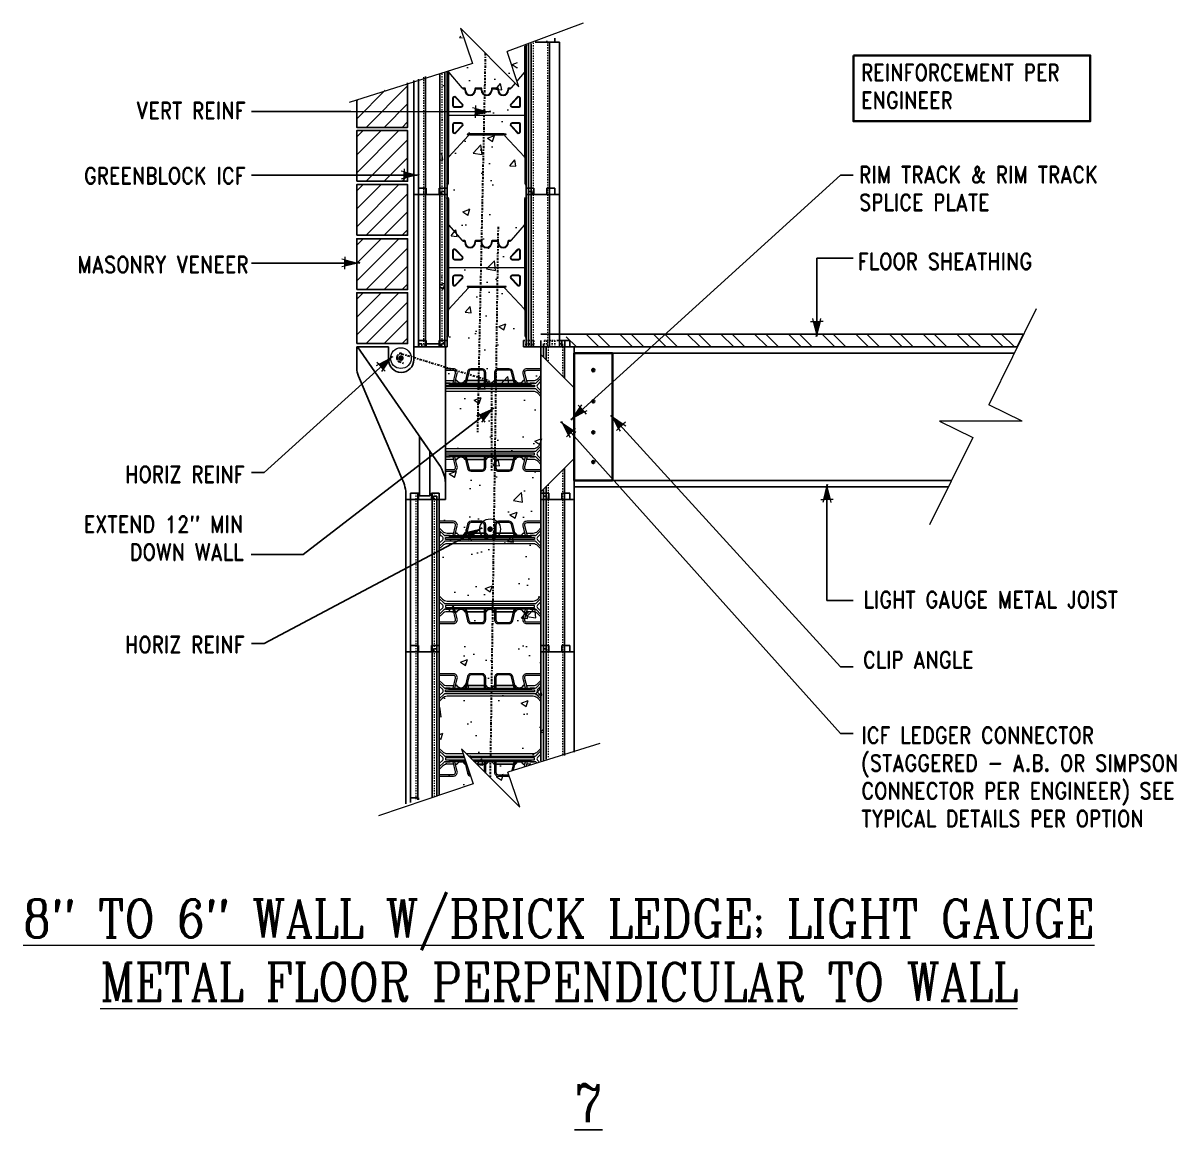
# Model space of a CAD drawing. Header units: inches. Extents: x -32 to 58.8, y 83.9 to 171.
import ezdxf

# ---------------------------------------------------------------- set-up
doc = ezdxf.new("R2010")
doc.units = ezdxf.units.IN
doc.header["$MEASUREMENT"] = 0
for name, pattern in [('CENTER', [2, 1.25, -0.25, 0.25, -0.25]), ('DASHED2', [0.375, 0.25, -0.125]), ('HIDDEN', [0.375, 0.25, -0.125]), ('HIDDEN2', [0.1875, 0.125, -0.0625])]:
    doc.linetypes.add(name, pattern=pattern)
doc.layers.get('Defpoints').update_dxf_attribs({"color": 252})
for name, color, linetype, lineweight in [('A2 Hatch', 8, 'Continuous', 9), ('A4 medium', 7, 'Continuous', 35), ('DETAILS', 7, 'Continuous', 13), ('DIM', 3, 'Continuous', 13), ('REBAR', 2, 'CENTER', 30)]:
    doc.layers.add(name, color=color, linetype=linetype, lineweight=lineweight)
doc.styles.add('ARCTEXT', font='arctext.shx', dxfattribs={"width": 0.85})
doc.styles.add('RomanC', font='romanc.shx', dxfattribs={"width": 0.85, "height": 5})
doc.styles.add('ROMAND', font='romand.shx', dxfattribs={"width": 0.85})
doc.dimstyles.new('ARCTEXT1-4', dxfattribs={"dimtxt": 4, "dimasz": 2, "dimexe": 2, "dimexo": 2, "dimgap": 2, "dimtad": 1, "dimdec": 4, "dimzin": 3, "dimdsep": 46, "dimlunit": 4, "dimtxsty": 'ARCTEXT', "dimblk": 'ARCHTICK', "dimcen": 2, "dimaunit": 1, "dimadec": 0, "dimazin": 0, "dimtfac": 1, "dimtdec": 4, "dimtmove": 2, "dimatfit": 3, "dimldrblk": 'arrow', "dimfxl": 0, "dimtolj": 1, "dimtzin": 0, "dimarcsym": 0})

# ---------------------------------------------------------------- blocks, each defined once
blk = doc.blocks.new('_ArchTick')
at = {"color": 0, "linetype": 'ByBlock', "const_width": 0.15}
blk.add_lwpolyline([(-0.5, -0.5), (0.5, 0.5)], dxfattribs=at)
blk = doc.blocks.new('arrow')
at = {"layer": 'DIM'}
blk.add_hatch(color=253, dxfattribs=at).paths.add_polyline_path([(-2, 0.5), (-2, -0.5), (0, 0)])
at = {"layer": 'DIM', "lineweight": 9}
for points in [[(-2, 0.98), (-2, 0.5), (-2.47, 0.62)], [(0.37, 0.09), (0, 0)], [(0.37, -0.09), (0, 0)], [(-2, -0.98), (-2, -0.5), (-2.47, -0.62)]]:
    blk.add_lwpolyline(points, dxfattribs=at)
at = {"layer": 'DIM', "lineweight": 15}
blk.add_lwpolyline([(0, 0), (-2, -0.5), (-2, 0.5), (0, 0)], dxfattribs=at)

msp = doc.modelspace()

# ---------------------------------------------------------------- hatches: boundary and pattern name
at = {"ltscale": 0.15}
h = msp.add_hatch(dxfattribs=at)
h.set_pattern_fill('ANSI31', color=256, scale=8, style=0)
h.set_pattern_definition([(45, (-3287.2688, 502.3049), (-0.70710678, 0.70710678), [])])
h.paths.add_polyline_path([(-5.704, 158.566), (-1.704, 158.566), (-1.704, 162.566), (-5.704, 162.566)])
h = msp.add_hatch(dxfattribs=at)
h.set_pattern_fill('ANSI31', color=256, scale=8, style=0)
h.set_pattern_definition([(45, (-3287.2688, 498.0549), (-0.70710678, 0.70710678), [])])
h.paths.add_polyline_path([(-5.704, 154.316), (-1.704, 154.316), (-1.704, 158.316), (-5.704, 158.316)])
h = msp.add_hatch(dxfattribs=at)
h.set_pattern_fill('ANSI31', color=256, scale=8, style=0)
h.set_pattern_definition([(45, (-3287.2688, 493.7856), (-0.70710678, 0.70710678), [])])
h.paths.add_polyline_path([(-5.704, 150.046), (-1.704, 150.046), (-1.704, 154.046), (-5.704, 154.046)])
h = msp.add_hatch(dxfattribs=at)
h.set_pattern_fill('ANSI31', color=256, scale=8, style=0)
h.set_pattern_definition([(45, (-3287.2688, 489.5356), (-0.70710678, 0.70710678), [])])
h.paths.add_polyline_path([(-5.704, 145.796), (-1.704, 145.796), (-1.704, 149.796), (-5.704, 149.796)])
at = {"layer": 'A2 Hatch', "ltscale": 0.15}
h = msp.add_hatch(dxfattribs=at)
h.set_pattern_fill('AR-CONC', color=256, scale=0.8, style=0)
h.set_pattern_definition([(50, (-3080.9174, 583.8193), (5.7380815, -0.502017), [0.6, -6.6]), (355, (-3080.9174, 583.8193), (-1.110011, 6.017537), [0.48, -5.28]), (100.45145, (-3080.439, 583.7775), (4.628071, 5.51552), [0.509922, -5.609137]), (46.1842, (-3080.9174, 585.419), (8.537928, -1.324152), [0.9, -9.9]), (96.63564, (-3080.206, 585.309), (7.477296, 7.792949), [0.764882, -8.413704]), (351.1842, (-3080.917, 585.419), (7.477296, 7.79295), [0.72, -7.92]), (21, (-3080.1174, 585.0193), (4.7752564, -3.220951), [0.6, -6.6]), (326, (-3080.1174, 585.0193), (1.946523, 5.8012), [0.48, -5.28]), (71.45144, (-3079.7195, 584.751), (6.721779, 2.580249), [0.509922, -5.609137]), (37.5, (-3080.9174, 583.8193), (0.0972788, 2.6631508), [0, -5.216, 0, -5.36, 0, -5.3]), (7.5, (-3080.9174, 583.8193), (2.1045563, 3.1552937), [0, -3.056, 0, -5.096, 0, -2.02]), (327.5, (-3082.7014, 583.8193), (4.2705795, -0.180439), [0, -2, 0, -6.24, 0, -8.28]), (317.5, (-3083.5014, 583.8193), (4.6654894, 0.80084), [0, -2.6, 0, -4.144, 0, -5.88])])
h.paths.add_polyline_path([(2.938, 167.733), (0.952, 167.059), (0.752, 110.043), (3.622, 111.016), (2.686, 113.776), (7.282, 109.18), (6.346, 111.94), (8.952, 112.824), (8.948, 145.406), (6.948, 145.406), (6.948, 169.092), (5.662, 168.656), (6.598, 165.896), (2.002, 170.493)])
h = msp.add_hatch(dxfattribs=at)
h.set_pattern_fill('ANSI32', color=256, scale=5, angle=90, style=0)
h.set_pattern_definition([(135, (-3721.333, 650.5132), (-1.3258252, -1.3258252), []), (135, (-3721.333, 651.397), (-1.3258252, -1.3258252), [])])
h.paths.add_polyline_path([(10.796, 146.527), (46.796, 146.527), (46.303, 145.527), (10.796, 145.527)])
h = msp.add_hatch(color=256, dxfattribs=at)
edge = h.paths.add_edge_path()
edge.add_arc((-2.228, 144.648), 0.224, 0, 360)
h = msp.add_hatch(color=256, dxfattribs=at)
edge = h.paths.add_edge_path()
edge.add_arc((4.796, 131.185), 0.224, 0, 360)

# ---------------------------------------------------------------- linework, layer by layer
at = {"color": 1}
for p, q in [((9.896, 169.842), (9.896, 169.527)), ((7.621, 169.283), (7.621, 157.527)), ((7.821, 169.351), (7.821, 157.527)), ((8.036, 169.423), (8.036, 157.527)), ((8.342, 169.527), (10.246, 169.527)), ((9.067, 169.561), (9.067, 169.527)), ((9.271, 169.63), (9.271, 169.527)), ((9.481, 169.527), (9.481, 157.527)), ((10.246, 169.527), (10.246, 157.527)), ((1.221, 167.112), (1.221, 157.527)), ((1.421, 167.18), (1.421, 157.527)), ((-1.204, 166.502), (-1.204, 157.527)), ((-0.854, 166.62), (-0.854, 157.527)), ((-0.279, 166.815), (-0.279, 157.527)), ((0.846, 166.985), (0.846, 157.527)), ((-0.854, 158.027), (-0.229, 158.027)), ((-0.854, 158.027), (-0.854, 145.527)), ((-0.279, 158.027), (-0.279, 145.527)), ((-0.229, 158.027), (-0.229, 157.527)), ((0.796, 158.027), (0.796, 157.527)), ((0.796, 158.027), (1.421, 158.027)), ((0.846, 158.027), (0.846, 145.527)), ((1.421, 158.027), (1.421, 145.527)), ((1.421, 158.027), (1.421, 157.527)), ((7.621, 158.027), (7.621, 145.527)), ((7.621, 158.027), (8.246, 158.027)), ((7.621, 158.027), (7.621, 157.527)), ((8.246, 158.027), (8.246, 157.527)), ((9.271, 158.027), (9.271, 157.527)), ((9.271, 158.027), (9.896, 158.027)), ((9.896, 158.027), (9.896, 157.527)), ((-1.204, 157.527), (-1.204, 145.527)), ((-1.204, 157.527), (0.971, 157.527)), ((-1.204, 157.527), (1.421, 157.527)), ((0.846, 157.527), (-0.279, 157.527)), ((0.971, 157.777), (0.971, 157.527)), ((0.971, 157.777), (1.221, 157.777)), ((1.221, 157.777), (1.221, 145.527)), ((1.221, 157.527), (1.421, 157.527)), ((7.621, 157.527), (7.821, 157.527)), ((7.621, 157.527), (10.246, 157.527)), ((7.821, 157.777), (7.821, 145.527)), ((7.821, 157.777), (8.071, 157.777)), ((8.036, 157.527), (10.246, 157.527)), ((8.036, 157.527), (8.036, 145.527)), ((8.071, 157.777), (8.071, 157.527)), ((9.481, 157.527), (9.481, 145.527)), ((10.246, 157.527), (10.246, 145.527)), ((-5.704, 145.527), (-5.704, 143.849)), ((-3.204, 145.527), (-5.704, 145.527)), ((-5.648, 145.527), (0.76, 136.299)), ((-3.204, 145.527), (-3.204, 144.527)), ((-1.204, 145.527), (0.971, 145.527)), ((-1.204, 145.527), (1.421, 145.527)), ((1.296, 145.527), (-1.204, 145.527)), ((-1.204, 145.527), (-1.204, 144.527)), ((-1.204, 145.527), (1.421, 145.527)), ((-0.854, 146.027), (-0.229, 146.027)), ((-0.829, 145.777), (-0.829, 145.527)), ((-0.579, 145.777), (-0.829, 145.777)), ((-0.579, 145.777), (-0.579, 145.527)), ((0.796, 145.777), (-0.329, 145.777)), ((-0.329, 145.777), (-0.329, 145.527)), ((0.846, 145.527), (-0.279, 145.527)), ((-0.229, 146.027), (-0.229, 145.527)), ((0.796, 146.027), (0.796, 145.527)), ((0.796, 146.027), (1.421, 146.027)), ((0.796, 146.027), (0.796, 145.527)), ((1.421, 146.027), (0.796, 146.027)), ((0.971, 145.777), (0.971, 145.527)), ((0.971, 145.777), (1.221, 145.777)), ((0.971, 145.777), (0.971, 145.527)), ((1.221, 145.777), (0.971, 145.777)), ((1.221, 145.777), (1.221, 145.527)), ((1.221, 145.527), (1.421, 145.527)), ((1.296, 134.588), (1.296, 145.527)), ((1.421, 146.027), (1.421, 145.527)), ((1.421, 146.027), (1.421, 145.527)), ((1.421, 146.027), (1.421, 145.527)), ((7.417, 146.027), (7.417, 145.527)), ((7.417, 145.527), (10.042, 145.527)), ((7.621, 146.027), (7.621, 145.527)), ((7.621, 145.527), (10.246, 145.527)), ((8.796, 146.027), (8.796, 133.527)), ((8.996, 145.777), (8.996, 144.742)), ((9.211, 145.527), (9.211, 144.527)), ((9.836, 145.527), (11.421, 145.527)), ((10.046, 146.027), (10.671, 146.027)), ((10.046, 145.527), (10.246, 145.527)), ((10.246, 145.777), (10.496, 145.777)), ((10.446, 146.027), (10.446, 145.527)), ((10.446, 146.027), (11.071, 146.027)), ((10.496, 145.777), (10.496, 145.527)), ((10.656, 145.527), (10.656, 143.082)), ((10.671, 146.027), (10.671, 145.527)), ((11.071, 146.027), (11.071, 145.527)), ((11.421, 145.527), (11.421, 133.527)), ((-2.147, 135.162), (-5.572, 143.234)), ((-0.754, 133.817), (-0.754, 138.479)), ((0.046, 137.327), (-0.754, 138.479)), ((0.046, 133.817), (0.046, 137.327)), ((10.656, 135.972), (10.656, 133.527)), ((1.296, 134.588), (1.296, 133.527)), ((9.211, 134.527), (9.211, 133.527)), ((-1.829, 133.527), (-1.829, 133.817)), ((-1.829, 133.527), (0.796, 133.527)), ((-1.829, 133.527), (-1.829, 121.527)), ((-1.829, 133.527), (0.346, 133.527)), ((-1.479, 134.027), (-0.854, 134.027)), ((-1.479, 134.027), (-1.479, 121.527)), ((1.296, 133.527), (-1.204, 133.527)), ((-0.904, 134.027), (-0.904, 121.527)), ((0.221, 133.527), (-0.904, 133.527)), ((-0.854, 134.027), (-0.854, 133.527)), ((-0.854, 133.527), (0.171, 133.527)), ((-0.754, 133.817), (0.046, 133.817)), ((0.171, 134.027), (0.171, 133.527)), ((0.171, 134.027), (0.796, 134.027)), ((0.221, 134.027), (0.221, 121.527)), ((0.346, 133.777), (0.346, 133.527)), ((0.346, 133.777), (0.596, 133.777)), ((0.596, 133.777), (0.596, 121.527)), ((0.596, 133.527), (0.796, 133.527)), ((0.796, 134.027), (0.796, 121.527)), ((8.796, 134.027), (8.796, 121.527)), ((8.796, 134.027), (9.421, 134.027)), ((8.796, 133.527), (11.421, 133.527)), ((8.796, 133.527), (8.996, 133.527)), ((8.996, 134.312), (8.996, 133.527)), ((8.996, 133.777), (8.996, 121.527)), ((8.996, 133.777), (9.246, 133.777)), ((9.211, 133.527), (11.421, 133.527)), ((9.211, 133.527), (9.211, 121.527)), ((9.246, 133.777), (9.246, 133.527)), ((9.421, 134.027), (9.421, 133.527)), ((10.446, 134.027), (10.446, 133.527)), ((10.446, 134.027), (11.071, 134.027)), ((10.656, 133.527), (10.656, 121.527)), ((11.071, 134.027), (11.071, 133.527)), ((11.421, 133.527), (11.421, 121.527)), ((-1.479, 122.027), (-0.854, 122.027)), ((-1.479, 122.027), (-1.479, 109.672)), ((-0.904, 122.027), (-0.904, 109.867)), ((-0.854, 122.027), (-0.854, 121.527)), ((0.171, 122.027), (0.171, 121.527)), ((0.171, 122.027), (0.796, 122.027)), ((0.221, 122.027), (0.221, 110.037)), ((0.346, 121.777), (0.346, 121.527)), ((0.346, 121.777), (0.596, 121.777)), ((0.596, 121.777), (0.596, 110.164)), ((0.796, 122.027), (0.796, 110.232)), ((8.796, 122.027), (8.796, 112.945)), ((8.796, 122.027), (9.421, 122.027)), ((8.996, 121.777), (8.996, 113.013)), ((8.996, 121.777), (9.246, 121.777)), ((9.246, 121.777), (9.246, 121.527)), ((9.421, 122.027), (9.421, 121.527)), ((10.446, 122.027), (10.446, 121.527)), ((10.446, 122.027), (11.071, 122.027)), ((11.071, 122.027), (11.071, 121.527)), ((-1.829, 121.527), (0.796, 121.527)), ((-1.829, 121.527), (-1.829, 109.554)), ((-1.829, 121.527), (0.346, 121.527)), ((0.221, 121.527), (-0.904, 121.527)), ((0.596, 121.527), (0.796, 121.527)), ((8.796, 121.527), (11.421, 121.527)), ((8.796, 121.527), (8.996, 121.527)), ((9.211, 121.527), (11.421, 121.527)), ((9.211, 121.527), (9.211, 113.086)), ((10.656, 121.527), (10.656, 113.364)), ((11.421, 121.527), (11.421, 113.624)), ((-1.479, 110.027), (-0.854, 110.027)), ((-0.854, 110.027), (-0.854, 109.884)), ((0.171, 110.027), (0.171, 110.02)), ((0.171, 110.027), (0.192, 110.027))]:
    msp.add_line(p, q, dxfattribs=at)
at = {"ltscale": 0.15}
for p, q in [((-5.704, 163.491), (-3.457, 165.738)), ((-4.964, 162.816), (-1.704, 166.076)), ((-5.704, 164.905), (-5.597, 165.012)), ((-3.55, 162.816), (-1.704, 164.662)), ((-2.136, 162.816), (-1.704, 163.248)), ((-0.229, 157.527), (0.796, 157.527)), ((8.792, 146.527), (46.796, 146.527)), ((46.303, 145.527), (46.796, 146.527)), ((-0.229, 145.527), (0.796, 145.527)), ((11.421, 145.527), (46.303, 145.527)), ((11.421, 142.317), (8.796, 144.942)), ((11.421, 145.027), (46.056, 145.027)), ((11.421, 136.737), (8.796, 134.112)), ((11.421, 135.027), (41.121, 135.027)), ((11.421, 134.527), (40.874, 134.527)), ((-0.854, 121.527), (0.171, 121.527))]:
    msp.add_line(p, q, dxfattribs=at)
at = {"color": 1, "linetype": 'HIDDEN', "ltscale": 0.02}
for p, q in [((-0.854, 158.027), (-0.229, 158.027)), ((-0.854, 158.027), (-0.854, 157.527)), ((-0.229, 158.027), (-0.229, 157.527)), ((0.796, 158.027), (0.796, 157.527)), ((0.796, 158.027), (1.421, 158.027)), ((7.621, 158.027), (8.246, 158.027)), ((8.246, 158.027), (8.246, 157.527)), ((9.271, 158.027), (9.271, 157.527)), ((9.271, 158.027), (9.896, 158.027)), ((9.896, 158.027), (9.896, 157.527)), ((7.821, 157.777), (7.821, 157.527)), ((7.821, 157.777), (8.071, 157.777)), ((8.071, 157.777), (8.071, 157.527)), ((-0.854, 146.027), (-0.229, 146.027)), ((-0.854, 146.027), (-0.854, 145.527)), ((-0.854, 146.027), (-0.229, 146.027)), ((-0.854, 146.027), (-0.854, 145.527)), ((-0.229, 146.027), (-0.229, 145.527)), ((-0.229, 146.027), (-0.229, 145.527)), ((0.796, 146.027), (0.796, 145.527)), ((0.796, 146.027), (1.421, 146.027)), ((0.796, 146.027), (0.796, 145.527)), ((0.796, 146.027), (1.421, 146.027)), ((7.417, 146.027), (8.042, 146.027)), ((7.617, 145.777), (7.617, 145.527)), ((7.617, 145.777), (7.867, 145.777)), ((7.621, 146.027), (8.246, 146.027)), ((7.821, 145.777), (7.821, 145.527)), ((7.821, 145.777), (8.071, 145.777)), ((7.867, 145.777), (7.867, 145.527)), ((8.042, 146.027), (8.042, 145.527)), ((8.071, 145.777), (8.071, 145.527)), ((8.246, 146.027), (8.246, 145.527)), ((9.067, 146.027), (9.067, 145.527)), ((9.067, 146.027), (9.692, 146.027)), ((9.271, 146.027), (9.271, 145.527)), ((9.271, 146.027), (9.896, 146.027)), ((9.692, 146.027), (9.692, 145.527)), ((9.896, 146.027), (9.896, 145.527)), ((-1.479, 134.027), (-0.854, 134.027)), ((-0.854, 134.027), (-0.854, 133.527)), ((0.171, 134.027), (0.171, 133.527)), ((0.171, 134.027), (0.796, 134.027)), ((8.796, 134.027), (9.421, 134.027)), ((9.421, 134.027), (9.421, 133.527)), ((10.446, 134.027), (10.446, 133.527)), ((10.446, 134.027), (11.071, 134.027)), ((11.071, 134.027), (11.071, 133.527)), ((-1.479, 122.027), (-0.854, 122.027)), ((-0.854, 122.027), (-0.854, 121.527)), ((0.171, 122.027), (0.171, 121.527)), ((0.171, 122.027), (0.796, 122.027)), ((8.796, 122.027), (9.421, 122.027)), ((9.421, 122.027), (9.421, 121.527)), ((10.446, 122.027), (10.446, 121.527)), ((10.446, 122.027), (11.071, 122.027)), ((11.071, 122.027), (11.071, 121.527)), ((-1.479, 110.027), (-0.854, 110.027)), ((-0.854, 110.027), (-0.854, 109.884)), ((0.171, 110.027), (0.171, 110.02)), ((0.171, 110.027), (0.192, 110.027))]:
    msp.add_line(p, q, dxfattribs=at)
at = {"ltscale": 0.15}
msp.add_lwpolyline([(-5.704, 164.976), (-5.704, 162.816), (-1.704, 162.816), (-1.704, 166.332)], dxfattribs=at)
for points in [[(-5.704, 158.566), (-1.704, 158.566), (-1.704, 162.566), (-5.704, 162.566)], [(-5.704, 154.316), (-1.704, 154.316), (-1.704, 158.316), (-5.704, 158.316)], [(-5.704, 150.046), (-1.704, 150.046), (-1.704, 154.046), (-5.704, 154.046)], [(-5.704, 145.796), (-1.704, 145.796), (-1.704, 149.796), (-5.704, 149.796)]]:
    msp.add_lwpolyline(points, close=True, dxfattribs=at)
at = {"color": 1}
for centre, radius, start, end in [((-2.204, 144.527), 1, 180, 0), ((-4.204, 143.849), 1.5, 180, 204.22775), ((-1.704, 134.588), 3, 360, 34.77783), ((-4.829, 133.817), 3, 0, 26.64228)]:
    msp.add_arc(centre, radius, start, end, dxfattribs=at)
at = {"layer": 'A2 Hatch', "linetype": 'DASHED2', "ltscale": 0.15}
for p, q in [((8.196, 169.478), (8.196, 157.527)), ((9.321, 169.527), (9.321, 157.527)), ((1.006, 167.039), (1.006, 157.527)), ((-0.439, 166.761), (-0.439, 157.527)), ((-0.439, 158.027), (-0.439, 145.527)), ((1.006, 158.027), (1.006, 145.527)), ((8.196, 157.527), (8.196, 145.527)), ((9.321, 157.527), (9.321, 145.527)), ((9.371, 145.527), (9.371, 144.367)), ((10.496, 145.527), (10.496, 143.242)), ((10.496, 135.812), (10.496, 133.527)), ((9.371, 134.687), (9.371, 133.527)), ((-1.064, 134.027), (-1.064, 121.527)), ((0.381, 134.027), (0.381, 121.527)), ((9.371, 133.527), (9.371, 121.527)), ((10.496, 133.527), (10.496, 121.527)), ((-1.064, 122.027), (-1.064, 109.813)), ((0.381, 122.027), (0.381, 110.091)), ((9.371, 121.527), (9.371, 113.14)), ((10.496, 121.527), (10.496, 113.31))]:
    msp.add_line(p, q, dxfattribs=at)
at = {"layer": 'A2 Hatch', "linetype": 'HIDDEN2', "ltscale": 0.15}
for p, q in [((-1.479, 134.027), (-1.479, 133.527)), ((-0.854, 134.027), (-1.479, 134.027)), ((-0.854, 134.027), (-0.854, 133.527)), ((0.171, 134.027), (0.171, 133.527)), ((0.796, 134.027), (0.171, 134.027)), ((0.796, 134.027), (0.796, 133.527))]:
    msp.add_line(p, q, dxfattribs=at)
at = {"layer": 'A2 Hatch', "ltscale": 0.15}
for centre in [(-2.228, 144.648), (4.796, 131.185)]:
    msp.add_circle(centre, 0.816, dxfattribs=at)
at = {"layer": 'A4 medium', "ltscale": 0.15}
for points in [[(33.405, 168.476), (52.046, 168.476), (52.046, 163.294), (33.405, 163.294)], [(14.421, 135.027), (14.421, 145.027), (11.421, 145.027), (11.421, 135.027)]]:
    msp.add_lwpolyline(points, close=True, dxfattribs=at)
for centre in [(12.921, 143.706), (12.921, 141.254), (12.921, 138.801), (12.921, 138.801), (12.922, 136.465), (12.922, 136.465)]:
    msp.add_circle(centre, 0.1, dxfattribs=at)
at = {"layer": 'DETAILS', "color": 6, "lineweight": 20}
for p, q in [((7.521, 167.197), (7.521, 169.177)), ((7.528, 169.202), (7.563, 169.263)), ((7.621, 169.152), (7.621, 158.454)), ((7.621, 169.15), (7.621, 169.113)), ((7.623, 169.283), (7.673, 169.254)), ((7.673, 169.254), (7.628, 169.175)), ((1.421, 167.18), (1.421, 158.454)), ((1.521, 167.214), (1.521, 167.197)), ((1.521, 167.197), (1.521, 160.436)), ((1.549, 167.128), (2.567, 165.938)), ((6.919, 166.456), (7.493, 167.128)), ((7.521, 160.436), (7.521, 167.197)), ((6.476, 165.938), (6.785, 166.3)), ((2.639, 165.907), (2.646, 165.907)), ((2.796, 165.907), (2.639, 165.907)), ((2.646, 165.907), (2.646, 165.857)), ((2.646, 165.857), (2.746, 165.857)), ((2.796, 165.807), (2.796, 165.752)), ((2.846, 165.752), (2.846, 165.857)), ((3.596, 165.857), (3.596, 165.752)), ((4.096, 165.907), (3.646, 165.907)), ((3.646, 165.752), (3.646, 165.807)), ((3.696, 165.857), (4.046, 165.857)), ((4.096, 165.807), (4.096, 165.752)), ((4.146, 165.752), (4.146, 165.857)), ((4.896, 165.857), (4.896, 165.752)), ((5.396, 165.907), (4.946, 165.907)), ((4.946, 165.752), (4.946, 165.807)), ((4.996, 165.857), (5.346, 165.857)), ((5.396, 165.807), (5.396, 165.752)), ((5.446, 165.752), (5.446, 165.857)), ((6.196, 165.857), (6.196, 165.752)), ((6.403, 165.907), (6.246, 165.907)), ((6.246, 165.752), (6.246, 165.807)), ((6.296, 165.857), (6.396, 165.857)), ((6.396, 165.857), (6.396, 165.907)), ((6.396, 165.907), (6.403, 165.907)), ((1.846, 165.088), (1.846, 164.547)), ((1.896, 165.088), (1.896, 164.547)), ((1.996, 164.447), (2.515, 164.447)), ((1.996, 164.397), (2.515, 164.397)), ((2.588, 164.616), (2.068, 165.157)), ((2.624, 164.651), (2.104, 165.192)), ((6.938, 165.192), (6.419, 164.651)), ((6.974, 165.157), (6.455, 164.616)), ((6.527, 164.447), (7.046, 164.447)), ((6.527, 164.397), (7.046, 164.397)), ((7.146, 164.547), (7.146, 165.088)), ((7.196, 164.547), (7.196, 165.088)), ((1.421, 163.777), (7.621, 163.777)), ((1.846, 163.027), (1.846, 162.486)), ((1.896, 163.027), (1.896, 162.486)), ((2.515, 163.177), (1.996, 163.177)), ((2.515, 163.127), (1.996, 163.127)), ((2.068, 162.417), (2.588, 162.958)), ((2.104, 162.382), (2.624, 162.923)), ((6.419, 162.923), (6.938, 162.382)), ((6.455, 162.958), (6.974, 162.417)), ((7.046, 163.177), (6.527, 163.177)), ((7.046, 163.127), (6.527, 163.127)), ((7.146, 162.486), (7.146, 163.027)), ((7.196, 162.486), (7.196, 163.027)), ((1.55, 160.506), (3.102, 162.183)), ((3.151, 162.297), (2.995, 162.282)), ((2.995, 162.262), (3.151, 162.247)), ((4.521, 162.297), (3.151, 162.297)), ((3.151, 162.247), (4.521, 162.247)), ((3.208, 162.227), (4.521, 162.227)), ((5.891, 162.297), (4.521, 162.297)), ((4.521, 162.247), (5.891, 162.247)), ((4.521, 162.227), (5.834, 162.227)), ((6.047, 162.282), (5.891, 162.297)), ((5.891, 162.247), (6.047, 162.262)), ((5.94, 162.183), (7.492, 160.506)), ((1.521, 158.428), (1.521, 160.436)), ((7.521, 160.436), (7.521, 158.428)), ((1.414, 158.429), (1.369, 158.35)), ((1.369, 158.35), (1.455, 158.3)), ((1.421, 158.491), (1.421, 158.454)), ((1.455, 158.3), (1.514, 158.403)), ((7.528, 158.403), (7.587, 158.3)), ((7.587, 158.3), (7.673, 158.35)), ((7.621, 158.454), (7.621, 158.491)), ((7.673, 158.35), (7.628, 158.429)), ((1.369, 157.254), (1.455, 157.304)), ((1.414, 157.175), (1.369, 157.254)), ((1.421, 157.152), (1.421, 146.454)), ((1.421, 157.113), (1.421, 157.15)), ((1.455, 157.304), (1.514, 157.202)), ((1.521, 157.177), (1.521, 155.197)), ((7.521, 155.197), (7.521, 157.177)), ((7.528, 157.202), (7.587, 157.304)), ((7.587, 157.304), (7.673, 157.254)), ((7.621, 157.152), (7.621, 146.454)), ((7.621, 157.15), (7.621, 157.113)), ((7.673, 157.254), (7.628, 157.175)), ((1.521, 155.197), (1.521, 148.436)), ((1.549, 155.128), (2.567, 153.938)), ((6.476, 153.938), (7.493, 155.128)), ((7.521, 148.436), (7.521, 155.197)), ((2.639, 153.907), (2.646, 153.907)), ((2.796, 153.907), (2.639, 153.907)), ((2.646, 153.907), (2.646, 153.857)), ((2.646, 153.857), (2.746, 153.857)), ((2.796, 153.807), (2.796, 153.752)), ((2.846, 153.752), (2.846, 153.857)), ((3.596, 153.857), (3.596, 153.752)), ((4.096, 153.907), (3.646, 153.907)), ((3.646, 153.752), (3.646, 153.807)), ((3.696, 153.857), (4.046, 153.857)), ((4.096, 153.807), (4.096, 153.752)), ((4.146, 153.752), (4.146, 153.857)), ((4.896, 153.857), (4.896, 153.752)), ((5.396, 153.907), (4.946, 153.907)), ((4.946, 153.752), (4.946, 153.807)), ((4.996, 153.857), (5.346, 153.857)), ((5.396, 153.807), (5.396, 153.752)), ((5.446, 153.752), (5.446, 153.857)), ((6.196, 153.857), (6.196, 153.752)), ((6.403, 153.907), (6.246, 153.907)), ((6.246, 153.752), (6.246, 153.807)), ((6.296, 153.857), (6.396, 153.857)), ((6.396, 153.857), (6.396, 153.907)), ((6.396, 153.907), (6.403, 153.907)), ((1.846, 153.088), (1.846, 152.547)), ((1.896, 153.088), (1.896, 152.547)), ((2.588, 152.616), (2.068, 153.157)), ((2.624, 152.651), (2.104, 153.192)), ((6.938, 153.192), (6.419, 152.651)), ((6.974, 153.157), (6.455, 152.616)), ((7.146, 152.547), (7.146, 153.088)), ((7.196, 152.547), (7.196, 153.088)), ((1.421, 151.777), (7.621, 151.777)), ((1.996, 152.447), (2.515, 152.447)), ((1.996, 152.397), (2.515, 152.397)), ((6.527, 152.447), (7.046, 152.447)), ((6.527, 152.397), (7.046, 152.397)), ((1.846, 151.027), (1.846, 150.486)), ((1.896, 151.027), (1.896, 150.486)), ((2.515, 151.177), (1.996, 151.177)), ((2.515, 151.127), (1.996, 151.127)), ((2.068, 150.417), (2.588, 150.958)), ((2.104, 150.382), (2.624, 150.923)), ((6.419, 150.923), (6.938, 150.382)), ((6.455, 150.958), (6.974, 150.417)), ((7.046, 151.177), (6.527, 151.177)), ((7.046, 151.127), (6.527, 151.127)), ((7.146, 150.486), (7.146, 151.027)), ((7.196, 150.486), (7.196, 151.027)), ((1.55, 148.506), (3.102, 150.183)), ((3.151, 150.297), (2.995, 150.282)), ((2.995, 150.262), (3.151, 150.247)), ((4.521, 150.297), (3.151, 150.297)), ((3.151, 150.247), (4.521, 150.247)), ((3.208, 150.227), (4.521, 150.227)), ((5.891, 150.297), (4.521, 150.297)), ((4.521, 150.247), (5.891, 150.247)), ((4.521, 150.227), (5.834, 150.227)), ((6.047, 150.282), (5.891, 150.297)), ((5.891, 150.247), (6.047, 150.262)), ((5.94, 150.183), (7.492, 148.506)), ((1.521, 146.428), (1.521, 148.436)), ((7.521, 148.436), (7.521, 146.428)), ((1.414, 146.429), (1.369, 146.35)), ((1.369, 146.35), (1.455, 146.3)), ((1.421, 146.491), (1.421, 146.454)), ((1.455, 146.3), (1.514, 146.403)), ((7.528, 146.403), (7.587, 146.3)), ((7.587, 146.3), (7.673, 146.35)), ((7.621, 146.454), (7.621, 146.491)), ((7.673, 146.35), (7.628, 146.429)), ((4.348, 112.677), (3.75, 112.677)), ((3.75, 112.677), (4.348, 112.677))]:
    msp.add_line(p, q, dxfattribs=at)
for points in [[(1.645, 142.677), (1.545, 142.677), (1.295, 142.677), (1.892, 142.677), (2.082, 143.467, 0.485338), (1.917, 143.677), (1.296, 143.677)], [(2.025, 142.677), (2.208, 143.437, 0.485338), (1.917, 143.807), (1.296, 143.807)], [(4.448, 142.677), (4.448, 143.507, 0.414214), (4.148, 143.807), (3.305, 143.807, 0.346495), (3.014, 143.577), (2.797, 142.677)], [(4.348, 142.677), (4.348, 143.507, 0.414214), (4.148, 143.707), (3.305, 143.707, 0.346495), (3.111, 143.554), (2.9, 142.677)], [(6.795, 142.677), (6.578, 143.577, 0.346495), (6.287, 143.807), (5.444, 143.807, 0.414214), (5.144, 143.507), (5.144, 142.677)], [(6.693, 142.677), (6.481, 143.554, 0.346495), (6.287, 143.707), (5.444, 143.707, 0.414214), (5.244, 143.507), (5.244, 142.677)], [(8.796, 143.807), (7.675, 143.807, 0.485338), (7.384, 143.437), (7.567, 142.677)], [(8.796, 143.677), (7.675, 143.677, 0.485338), (7.51, 143.467), (7.701, 142.677), (8.297, 142.677), (8.047, 142.677), (7.947, 142.677)], [(1.296, 142.889, 0.0537), (1.403, 142.877), (1.94, 142.877)], [(1.296, 142.677), (4.796, 142.677, -0.279322), (4.51, 142.85, 0.279322), (4.466, 142.877)], [(2.827, 142.877, 0.279322), (2.783, 142.85, -0.605918), (2.211, 142.85, 0.279322), (2.167, 142.877), (2.074, 142.877), (2.167, 142.877)], [(5.126, 142.877, 0.279322), (5.082, 142.85, -0.279322), (4.796, 142.677), (8.355, 142.677, 0.198912), (8.426, 142.706), (8.796, 143.077)], [(7.426, 142.877), (7.519, 142.877), (7.426, 142.877, 0.279322), (7.381, 142.85, -0.605918), (6.81, 142.85, 0.279322), (6.765, 142.877)], [(7.652, 142.877), (8.19, 142.877, 0.198912), (8.543, 143.024), (8.796, 143.277)], [(8.796, 142.827), (8.528, 142.558, 0.414214), (8.528, 142.346), (8.796, 142.078)], [(8.796, 141.828), (8.426, 142.198, 0.198912), (8.355, 142.227), (4.796, 142.227), (1.296, 142.227)], [(8.796, 141.628), (8.543, 141.881, 0.198912), (8.19, 142.027), (4.796, 142.027), (1.403, 142.027, 0.0537), (1.296, 142.016, 0.0537)], [(1.296, 137.539, 0.0537), (1.403, 137.527), (4.796, 137.527), (8.19, 137.527, 0.198912), (8.543, 137.674), (8.796, 137.927)], [(1.296, 137.327), (4.796, 137.327), (8.355, 137.327, 0.198912), (8.426, 137.356), (8.796, 137.727)], [(8.796, 137.477), (8.528, 137.208, 0.414214), (8.528, 136.996), (8.796, 136.728)], [(1.296, 135.877), (1.917, 135.877, 0.485338), (2.082, 136.087), (1.892, 136.877), (1.295, 136.877), (1.545, 136.877), (1.645, 136.877)], [(4.466, 136.677, 0.279322), (4.51, 136.704, -0.279322), (4.796, 136.877), (1.296, 136.877)], [(1.296, 135.747), (1.917, 135.747, 0.485338), (2.208, 136.117), (2.025, 136.877)], [(1.94, 136.677), (1.403, 136.677, 0.0537), (1.296, 136.666, 0.0537)], [(2.167, 136.677), (2.074, 136.677), (2.167, 136.677, 0.279322), (2.211, 136.704, -0.605918), (2.783, 136.704, 0.279322), (2.827, 136.677)], [(2.797, 136.877), (3.014, 135.977, 0.346495), (3.305, 135.747), (4.148, 135.747, 0.414214), (4.448, 136.047), (4.448, 136.877)], [(2.9, 136.877), (3.111, 136, 0.346495), (3.305, 135.847), (4.148, 135.847, 0.414214), (4.348, 136.047), (4.348, 136.877)], [(8.796, 136.478), (8.426, 136.848, 0.198912), (8.355, 136.877), (4.796, 136.877, -0.279322), (5.082, 136.704, 0.279322), (5.126, 136.677)], [(5.144, 136.877), (5.144, 136.047, 0.414214), (5.444, 135.747), (6.287, 135.747, 0.346495), (6.578, 135.977), (6.795, 136.877)], [(5.244, 136.877), (5.244, 136.047, 0.414214), (5.444, 135.847), (6.287, 135.847, 0.346495), (6.481, 136), (6.693, 136.877)], [(6.765, 136.677, 0.279322), (6.81, 136.704, -0.605918), (7.381, 136.704, 0.279322), (7.426, 136.677), (7.519, 136.677), (7.426, 136.677)], [(7.567, 136.877), (7.384, 136.117, 0.485338), (7.675, 135.747), (8.796, 135.747)], [(7.947, 136.877), (8.047, 136.877), (8.297, 136.877), (7.701, 136.877), (7.51, 136.087, 0.485338), (7.675, 135.877), (8.796, 135.877)], [(8.796, 136.278), (8.543, 136.531, 0.198912), (8.19, 136.677), (7.652, 136.677)], [(2.025, 130.677), (2.208, 131.437, 0.485338), (1.917, 131.807), (0.796, 131.807)], [(1.645, 130.677), (1.545, 130.677), (1.295, 130.677), (1.892, 130.677), (2.082, 131.467, 0.485338), (1.917, 131.677), (0.796, 131.677)], [(4.448, 130.677), (4.448, 131.507, 0.414214), (4.148, 131.807), (3.305, 131.807, 0.346495), (3.014, 131.577), (2.797, 130.677)], [(4.348, 130.677), (4.348, 131.507, 0.414214), (4.148, 131.707), (3.305, 131.707, 0.346495), (3.111, 131.554), (2.9, 130.677)], [(6.795, 130.677), (6.578, 131.577, 0.346495), (6.287, 131.807), (5.444, 131.807, 0.414214), (5.144, 131.507), (5.144, 130.677)], [(6.693, 130.677), (6.481, 131.554, 0.346495), (6.287, 131.707), (5.444, 131.707, 0.414214), (5.244, 131.507), (5.244, 130.677)], [(8.796, 131.807), (7.675, 131.807, 0.485338), (7.384, 131.437), (7.567, 130.677)], [(8.796, 131.677), (7.675, 131.677, 0.485338), (7.51, 131.467), (7.701, 130.677), (8.297, 130.677), (8.047, 130.677), (7.947, 130.677)], [(0.796, 131.277), (1.049, 131.024, 0.198912), (1.403, 130.877), (1.94, 130.877)], [(0.796, 131.077), (1.166, 130.706, 0.198912), (1.237, 130.677), (4.796, 130.677, -0.279322), (4.51, 130.85, 0.279322), (4.466, 130.877)], [(0.796, 130.078), (1.064, 130.346, 0.414214), (1.064, 130.558), (0.796, 130.827)], [(2.827, 130.877, 0.279322), (2.783, 130.85, -0.605918), (2.211, 130.85, 0.279322), (2.167, 130.877), (2.074, 130.877), (2.167, 130.877)], [(5.126, 130.877, 0.279322), (5.082, 130.85, -0.279322), (4.796, 130.677), (8.355, 130.677, 0.198912), (8.426, 130.706), (8.796, 131.077)], [(7.426, 130.877), (7.519, 130.877), (7.426, 130.877, 0.279322), (7.381, 130.85, -0.605918), (6.81, 130.85, 0.279322), (6.765, 130.877)], [(7.652, 130.877), (8.19, 130.877, 0.198912), (8.543, 131.024), (8.796, 131.277)], [(8.796, 130.827), (8.528, 130.558, 0.414214), (8.528, 130.346), (8.796, 130.078)], [(8.796, 129.828), (8.426, 130.198, 0.198912), (8.355, 130.227), (4.796, 130.227), (1.237, 130.227, 0.198912), (1.166, 130.198), (0.796, 129.828)], [(8.796, 129.628), (8.543, 129.881, 0.198912), (8.19, 130.027), (4.796, 130.027), (1.403, 130.027, 0.198912), (1.049, 129.881), (0.796, 129.628)], [(0.796, 125.927), (1.049, 125.674, 0.198912), (1.403, 125.527), (4.796, 125.527), (8.19, 125.527, 0.198912), (8.543, 125.674), (8.796, 125.927)], [(0.796, 125.727), (1.166, 125.356, 0.198912), (1.237, 125.327), (4.796, 125.327), (8.355, 125.327, 0.198912), (8.426, 125.356), (8.796, 125.727)], [(0.796, 124.728), (1.064, 124.996, 0.414214), (1.064, 125.208), (0.796, 125.477)], [(8.796, 125.477), (8.528, 125.208, 0.414214), (8.528, 124.996), (8.796, 124.728)], [(4.466, 124.677, 0.279322), (4.51, 124.704, -0.279322), (4.796, 124.877), (1.237, 124.877, 0.198912), (1.166, 124.848), (0.796, 124.478)], [(0.796, 123.877), (1.917, 123.877, 0.485338), (2.082, 124.087), (1.892, 124.877), (1.295, 124.877), (1.545, 124.877), (1.645, 124.877)], [(0.796, 123.747), (1.917, 123.747, 0.485338), (2.208, 124.117), (2.025, 124.877)], [(1.94, 124.677), (1.403, 124.677, 0.198912), (1.049, 124.531), (0.796, 124.278)], [(2.167, 124.677), (2.074, 124.677), (2.167, 124.677, 0.279322), (2.211, 124.704, -0.605918), (2.783, 124.704, 0.279322), (2.827, 124.677)], [(2.797, 124.877), (3.014, 123.977, 0.346495), (3.305, 123.747), (4.148, 123.747, 0.414214), (4.448, 124.047), (4.448, 124.877)], [(2.9, 124.877), (3.111, 124, 0.346495), (3.305, 123.847), (4.148, 123.847, 0.414214), (4.348, 124.047), (4.348, 124.877)], [(8.796, 124.478), (8.426, 124.848, 0.198912), (8.355, 124.877), (4.796, 124.877, -0.279322), (5.082, 124.704, 0.279322), (5.126, 124.677)], [(5.144, 124.877), (5.144, 124.047, 0.414214), (5.444, 123.747), (6.287, 123.747, 0.346495), (6.578, 123.977), (6.795, 124.877)], [(5.244, 124.877), (5.244, 124.047, 0.414214), (5.444, 123.847), (6.287, 123.847, 0.346495), (6.481, 124), (6.693, 124.877)], [(6.765, 124.677, 0.279322), (6.81, 124.704, -0.605918), (7.381, 124.704, 0.279322), (7.426, 124.677), (7.519, 124.677), (7.426, 124.677)], [(7.567, 124.877), (7.384, 124.117, 0.485338), (7.675, 123.747), (8.796, 123.747)], [(7.947, 124.877), (8.047, 124.877), (8.297, 124.877), (7.701, 124.877), (7.51, 124.087, 0.485338), (7.675, 123.877), (8.796, 123.877)], [(8.796, 124.278), (8.543, 124.531, 0.198912), (8.19, 124.677), (7.652, 124.677)], [(2.025, 118.677), (2.208, 119.437, 0.485338), (1.917, 119.807), (0.796, 119.807)], [(1.645, 118.677), (1.545, 118.677), (1.295, 118.677), (1.892, 118.677), (2.082, 119.467, 0.485338), (1.917, 119.677), (0.796, 119.677)], [(0.796, 119.277), (1.049, 119.024, 0.198912), (1.403, 118.877), (1.94, 118.877)], [(0.796, 119.077), (1.166, 118.706, 0.198912), (1.237, 118.677), (4.796, 118.677, -0.279322), (4.51, 118.85, 0.279322), (4.466, 118.877)], [(4.448, 118.677), (4.448, 119.507, 0.414214), (4.148, 119.807), (3.305, 119.807, 0.346495), (3.014, 119.577), (2.797, 118.677)], [(4.348, 118.677), (4.348, 119.507, 0.414214), (4.148, 119.707), (3.305, 119.707, 0.346495), (3.111, 119.554), (2.9, 118.677)], [(5.126, 118.877, 0.279322), (5.082, 118.85, -0.279322), (4.796, 118.677), (8.355, 118.677, 0.198912), (8.426, 118.706), (8.796, 119.077)], [(6.795, 118.677), (6.578, 119.577, 0.346495), (6.287, 119.807), (5.444, 119.807, 0.414214), (5.144, 119.507), (5.144, 118.677)], [(6.693, 118.677), (6.481, 119.554, 0.346495), (6.287, 119.707), (5.444, 119.707, 0.414214), (5.244, 119.507), (5.244, 118.677)], [(8.796, 119.807), (7.675, 119.807, 0.485338), (7.384, 119.437), (7.567, 118.677)], [(8.796, 119.677), (7.675, 119.677, 0.485338), (7.51, 119.467), (7.701, 118.677), (8.297, 118.677), (8.047, 118.677), (7.947, 118.677)], [(7.652, 118.877), (8.19, 118.877, 0.198912), (8.543, 119.024), (8.796, 119.277)], [(0.796, 118.078), (1.064, 118.346, 0.414214), (1.064, 118.558), (0.796, 118.827)], [(8.796, 117.828), (8.426, 118.198, 0.198912), (8.355, 118.227), (4.796, 118.227), (1.237, 118.227, 0.198912), (1.166, 118.198), (0.796, 117.828)], [(8.796, 117.628), (8.543, 117.881, 0.198912), (8.19, 118.027), (4.796, 118.027), (1.403, 118.027, 0.198912), (1.049, 117.881), (0.796, 117.628)], [(2.827, 118.877, 0.279322), (2.783, 118.85, -0.605918), (2.211, 118.85, 0.279322), (2.167, 118.877), (2.074, 118.877), (2.167, 118.877)], [(7.426, 118.877), (7.519, 118.877), (7.426, 118.877, 0.279322), (7.381, 118.85, -0.605918), (6.81, 118.85, 0.279322), (6.765, 118.877)], [(8.796, 118.827), (8.528, 118.558, 0.414214), (8.528, 118.346), (8.796, 118.078)], [(0.796, 113.927), (1.049, 113.674, 0.198912), (1.403, 113.527), (2.656, 113.527)], [(0.796, 113.727), (1.166, 113.356, 0.198912), (1.237, 113.327), (2.723, 113.327)], [(0.796, 112.728), (1.064, 112.996, 0.414214), (1.064, 113.208), (0.796, 113.477)], [(2.9, 113.527), (4.796, 113.527), (8.19, 113.527, 0.198912), (8.543, 113.674), (8.796, 113.927)], [(3.1, 113.327), (4.796, 113.327), (8.355, 113.327, 0.198912), (8.426, 113.356), (8.796, 113.727)], [(8.796, 113.477), (8.528, 113.208, 0.414214), (8.528, 112.996), (8.634, 112.89)], [(0.796, 111.877), (1.917, 111.877, 0.485338), (2.082, 112.087), (1.892, 112.877), (1.295, 112.877), (1.545, 112.877), (1.645, 112.877)], [(0.796, 111.747), (1.917, 111.747, 0.485338), (2.208, 112.117), (2.025, 112.877)], [(2.876, 112.877), (1.237, 112.877, 0.198912), (1.166, 112.848), (0.796, 112.478)], [(1.94, 112.677), (1.403, 112.677, 0.198912), (1.049, 112.531), (0.796, 112.278)], [(2.842, 112.977), (1.645, 112.977), (1.548, 112.955, 0.780776), (1.548, 112.949), (1.645, 112.927), (2.859, 112.927)], [(2.167, 112.677), (2.074, 112.677), (2.167, 112.677, 0.279322), (2.211, 112.704, -0.605918), (2.783, 112.704, 0.279322), (2.827, 112.677)], [(2.797, 112.877), (3.014, 111.977, 0.302614), (3.258, 111.751, 0.302614)], [(2.958, 112.637), (3.111, 112, 0.225019), (3.219, 111.867)], [(3.5, 112.927), (4.796, 112.927), (7.947, 112.927), (8.044, 112.949, 0.780776), (8.044, 112.955), (7.947, 112.977), (4.796, 112.977), (3.45, 112.977)], [(4.466, 112.677, 0.279322), (4.51, 112.704, -0.279322), (4.796, 112.877), (3.55, 112.877)], [(4.442, 111.986, 0.051306), (4.448, 112.047), (4.448, 112.877)], [(8.447, 112.827), (8.426, 112.848, 0.198912), (8.355, 112.877), (4.796, 112.877, -0.279322), (5.082, 112.704, 0.279322), (5.126, 112.677)], [(5.144, 112.877), (5.144, 112.047, 0.414214), (5.444, 111.747), (6.287, 111.747, 0.00833), (6.297, 111.747, 0.00833)], [(5.244, 112.877), (5.244, 112.047, 0.414214), (5.444, 111.847), (6.263, 111.847)], [(6.765, 112.677, 0.279322), (6.81, 112.704, -0.605918), (7.381, 112.704, 0.279322), (7.426, 112.677), (7.519, 112.677), (7.426, 112.677)]]:
    msp.add_lwpolyline(points, format="xyb", dxfattribs=at)
for points in [[(4.796, 142.527), (8.297, 142.527), (8.297, 142.377), (4.796, 142.377), (1.295, 142.377), (1.295, 142.527)], [(2.845, 142.877), (2.827, 142.877)], [(4.348, 142.877), (2.948, 142.877)], [(4.448, 142.877), (4.466, 142.877)], [(5.144, 142.877), (5.126, 142.877)], [(5.244, 142.877), (6.644, 142.877)], [(6.747, 142.877), (6.765, 142.877)], [(4.796, 137.027), (8.297, 137.027), (8.297, 137.177), (4.796, 137.177), (1.295, 137.177), (1.295, 137.027)], [(2.845, 136.677), (2.827, 136.677)], [(4.348, 136.677), (2.948, 136.677)], [(4.448, 136.677), (4.466, 136.677)], [(5.144, 136.677), (5.126, 136.677)], [(5.244, 136.677), (6.644, 136.677)], [(6.747, 136.677), (6.765, 136.677)], [(2.845, 130.877), (2.827, 130.877)], [(4.348, 130.877), (2.948, 130.877)], [(4.448, 130.877), (4.466, 130.877)], [(5.144, 130.877), (5.126, 130.877)], [(5.244, 130.877), (6.644, 130.877)], [(6.747, 130.877), (6.765, 130.877)], [(4.796, 130.527), (8.297, 130.527), (8.297, 130.377), (4.796, 130.377), (1.295, 130.377), (1.295, 130.527)], [(4.796, 125.027), (8.297, 125.027), (8.297, 125.177), (4.796, 125.177), (1.295, 125.177), (1.295, 125.027)], [(2.845, 124.677), (2.827, 124.677)], [(4.348, 124.677), (2.948, 124.677)], [(4.448, 124.677), (4.466, 124.677)], [(5.144, 124.677), (5.126, 124.677)], [(5.244, 124.677), (6.644, 124.677)], [(6.747, 124.677), (6.765, 124.677)], [(4.796, 118.527), (8.297, 118.527), (8.297, 118.377), (4.796, 118.377), (1.295, 118.377), (1.295, 118.527)], [(2.845, 118.877), (2.827, 118.877)], [(4.348, 118.877), (2.948, 118.877)], [(4.448, 118.877), (4.466, 118.877)], [(5.144, 118.877), (5.126, 118.877)], [(5.244, 118.877), (6.644, 118.877)], [(6.747, 118.877), (6.765, 118.877)], [(2.845, 112.677), (2.827, 112.677)], [(4.448, 112.677), (4.466, 112.677)], [(5.144, 112.677), (5.126, 112.677)], [(5.244, 112.677), (6.644, 112.677)], [(6.747, 112.677), (6.765, 112.677)]]:
    msp.add_lwpolyline(points, close=True, dxfattribs=at)
for points in [[(4.796, 142.627), (1.645, 142.627), (1.548, 142.605, 0.780776), (1.548, 142.599), (1.645, 142.577), (4.796, 142.577), (7.947, 142.577), (8.044, 142.599, 0.780776), (8.044, 142.605), (7.947, 142.627)], [(4.796, 136.927), (7.947, 136.927), (8.044, 136.949, 0.780776), (8.044, 136.955), (7.947, 136.977), (4.796, 136.977), (1.645, 136.977), (1.548, 136.955, 0.780776), (1.548, 136.949), (1.645, 136.927)], [(4.796, 130.627), (1.645, 130.627), (1.548, 130.605, 0.780776), (1.548, 130.599), (1.645, 130.577), (4.796, 130.577), (7.947, 130.577), (8.044, 130.599, 0.780776), (8.044, 130.605), (7.947, 130.627)], [(4.796, 124.927), (7.947, 124.927), (8.044, 124.949, 0.780776), (8.044, 124.955), (7.947, 124.977), (4.796, 124.977), (1.645, 124.977), (1.548, 124.955, 0.780776), (1.548, 124.949), (1.645, 124.927)], [(4.796, 118.627), (1.645, 118.627), (1.548, 118.605, 0.780776), (1.548, 118.599), (1.645, 118.577), (4.796, 118.577), (7.947, 118.577), (8.044, 118.599, 0.780776), (8.044, 118.605), (7.947, 118.627)]]:
    msp.add_lwpolyline(points, format="xyb", close=True, dxfattribs=at)
for points in [[(2.774, 113.177), (1.295, 113.177), (1.295, 113.027), (2.825, 113.027)], [(3.4, 113.027), (4.796, 113.027), (8.297, 113.027), (8.297, 113.177), (4.796, 113.177), (3.25, 113.177)], [(4.348, 112.08), (4.348, 112.877)], [(6.523, 112.174), (6.693, 112.877)], [(6.635, 112.212), (6.795, 112.877)], [(7.567, 112.877), (7.475, 112.497)], [(7.947, 112.877), (8.047, 112.877), (8.297, 112.877), (7.701, 112.877), (7.621, 112.547)], [(8.006, 112.677), (7.652, 112.677)]]:
    msp.add_lwpolyline(points, dxfattribs=at)
for centre, radius, start, end in [((7.571, 169.177), 0.05, 150, 180), ((7.671, 169.15), 0.05, 150, 180), ((1.621, 167.197), 0.1, 180, 223.83086), ((7.421, 167.197), 0.1, 316.16914, 360), ((1.996, 165.088), 0.15, 43.83086, 180), ((2.639, 166.007), 0.1, 223.83086, 270), ((2.746, 165.807), 0.05, 360, 90), ((2.796, 165.857), 0.05, 0, 90), ((3.221, 165.752), 0.425, 180, 360), ((3.221, 165.752), 0.375, 180, 0), ((3.646, 165.857), 0.05, 90, 180), ((3.696, 165.807), 0.05, 90, 180), ((4.046, 165.807), 0.05, 360, 90), ((4.096, 165.857), 0.05, 0, 90), ((4.521, 165.752), 0.425, 180, 270), ((4.521, 165.752), 0.375, 180, 270), ((4.521, 165.752), 0.425, 270, 0), ((4.521, 165.752), 0.375, 270, 0), ((4.946, 165.857), 0.05, 90, 180), ((4.996, 165.807), 0.05, 90, 180), ((5.346, 165.807), 0.05, 0, 90), ((5.396, 165.857), 0.05, 0, 90), ((5.821, 165.752), 0.425, 180, 0), ((5.821, 165.752), 0.375, 180, 0), ((6.246, 165.857), 0.05, 90, 180), ((6.296, 165.807), 0.05, 90, 180), ((6.403, 166.007), 0.1, 270, 316.16914), ((7.046, 165.088), 0.15, 0, 136.16914), ((1.996, 164.547), 0.15, 180, 270), ((1.996, 165.088), 0.1, 43.83086, 180), ((1.996, 164.547), 0.1, 180, 270), ((2.515, 164.547), 0.15, 270, 43.83086), ((2.515, 164.547), 0.1, 270, 43.83086), ((6.527, 164.547), 0.15, 136.16914, 270), ((6.527, 164.547), 0.1, 136.16914, 270), ((7.046, 165.088), 0.1, 0, 136.16914), ((7.046, 164.547), 0.15, 270, 0), ((7.046, 164.547), 0.1, 270, 360), ((1.996, 163.027), 0.15, 90, 180), ((1.996, 162.486), 0.15, 180, 316.16914), ((1.996, 163.027), 0.1, 90, 180), ((1.996, 162.486), 0.1, 180, 316.16914), ((2.515, 163.027), 0.15, 316.16914, 90), ((2.515, 163.027), 0.1, 316.16914, 90), ((6.527, 163.027), 0.15, 90, 223.83086), ((6.527, 163.027), 0.1, 90, 223.83086), ((7.046, 162.486), 0.15, 223.83086, 360), ((7.046, 162.486), 0.1, 223.83086, 0), ((7.046, 163.027), 0.15, 360, 90), ((7.046, 163.027), 0.1, 0, 90), ((1.521, 161.69), 0.1, 180, 209.74488), ((2.996, 162.272), 0.01, 97.40989, 262.59011), ((3.208, 162.077), 0.15, 90, 135), ((5.834, 162.077), 0.15, 45, 90), ((6.046, 162.272), 0.01, 277.40989, 82.59011), ((1.621, 160.436), 0.1, 135, 180), ((7.421, 160.436), 0.1, 360, 45), ((1.371, 158.454), 0.05, 330, 360), ((1.471, 158.428), 0.05, 330, 360), ((7.571, 158.428), 0.05, 180, 210), ((7.671, 158.454), 0.05, 180, 210), ((1.371, 157.15), 0.05, 0, 30), ((1.471, 157.177), 0.05, 0, 30), ((7.571, 157.177), 0.05, 150, 180), ((7.671, 157.15), 0.05, 150, 180), ((1.621, 155.197), 0.1, 180, 223.83086), ((7.421, 155.197), 0.1, 316.16914, 360), ((2.639, 154.007), 0.1, 223.83086, 270), ((2.746, 153.807), 0.05, 360, 90), ((2.796, 153.857), 0.05, 0, 90), ((3.221, 153.752), 0.425, 180, 360), ((3.221, 153.752), 0.375, 180, 0), ((3.646, 153.857), 0.05, 90, 180), ((3.696, 153.807), 0.05, 90, 180), ((4.046, 153.807), 0.05, 360, 90), ((4.096, 153.857), 0.05, 0, 90), ((4.521, 153.752), 0.425, 180, 270), ((4.521, 153.752), 0.375, 180, 270), ((4.521, 153.752), 0.425, 270, 0), ((4.521, 153.752), 0.375, 270, 0), ((4.946, 153.857), 0.05, 90, 180), ((4.996, 153.807), 0.05, 90, 180), ((5.346, 153.807), 0.05, 0, 90), ((5.396, 153.857), 0.05, 0, 90), ((5.821, 153.752), 0.425, 180, 0), ((5.821, 153.752), 0.375, 180, 0), ((6.246, 153.857), 0.05, 90, 180), ((6.296, 153.807), 0.05, 90, 180), ((6.403, 154.007), 0.1, 270, 316.16914), ((1.996, 153.088), 0.15, 43.83086, 180), ((1.996, 152.547), 0.15, 180, 270), ((1.996, 153.088), 0.1, 43.83086, 180), ((1.996, 152.547), 0.1, 180, 270), ((2.515, 152.547), 0.15, 270, 43.83086), ((2.515, 152.547), 0.1, 270, 43.83086), ((6.527, 152.547), 0.15, 136.16914, 270), ((6.527, 152.547), 0.1, 136.16914, 270), ((7.046, 153.088), 0.15, 0, 136.16914), ((7.046, 153.088), 0.1, 0, 136.16914), ((7.046, 152.547), 0.15, 270, 0), ((7.046, 152.547), 0.1, 270, 360), ((1.996, 151.027), 0.15, 90, 180), ((1.996, 151.027), 0.1, 90, 180), ((2.515, 151.027), 0.15, 316.16914, 90), ((2.515, 151.027), 0.1, 316.16914, 90), ((6.527, 151.027), 0.15, 90, 223.83086), ((6.527, 151.027), 0.1, 90, 223.83086), ((7.046, 151.027), 0.15, 360, 90), ((7.046, 151.027), 0.1, 0, 90), ((1.996, 150.486), 0.15, 180, 316.16914), ((1.996, 150.486), 0.1, 180, 316.16914), ((2.996, 150.272), 0.01, 97.40989, 262.59011), ((3.208, 150.077), 0.15, 90, 135), ((5.834, 150.077), 0.15, 45, 90), ((6.046, 150.272), 0.01, 277.40989, 82.59011), ((7.046, 150.486), 0.15, 223.83086, 360), ((7.046, 150.486), 0.1, 223.83086, 0), ((1.521, 149.69), 0.1, 180, 209.74488), ((1.621, 148.436), 0.1, 135, 180), ((7.421, 148.436), 0.1, 360, 45), ((1.371, 146.454), 0.05, 330, 360), ((1.471, 146.428), 0.05, 330, 360), ((7.571, 146.428), 0.05, 180, 210), ((7.671, 146.454), 0.05, 180, 210)]:
    msp.add_arc(centre, radius, start, end, dxfattribs=at)
at = {"layer": 'DIM'}
for p, q in [((12.134, 171.025), (6.132, 168.778)), ((2.471, 170.614), (3.408, 167.854)), ((7.068, 166.018), (2.471, 170.614)), ((7.068, 166.018), (6.132, 168.778)), ((3.408, 167.854), (-6.313, 164.769)), ((47.783, 148.527), (44.061, 140.985)), ((46.675, 139.695), (44.061, 140.985)), ((46.675, 139.695), (40.175, 139.695)), ((40.175, 139.695), (42.788, 138.405)), ((42.788, 138.405), (39.394, 131.527)), ((2.53, 113.898), (3.466, 111.138)), ((7.126, 109.301), (2.53, 113.898)), ((13.442, 114.309), (6.19, 112.061)), ((7.126, 109.301), (6.19, 112.061)), ((3.466, 111.138), (-3.999, 108.606))]:
    msp.add_line(p, q, dxfattribs=at)
at = {"layer": 'REBAR', "ltscale": 0.15}
for p, q in [((4.419, 168.666), (3.794, 138.822)), ((5.421, 154.976), (4.796, 111.632)), ((-2.529, 144.701), (-2.484, 144.847)), ((-2.379, 144.381), (-2.011, 144.249)), ((-2.17, 144.999), (4.612, 142.927)), ((4.903, 142.535), (4.903, 135.78))]:
    msp.add_line(p, q, dxfattribs=at)
for centre, radius, start, end in [((-2.294, 144.616), 0.25, 160.16936, 250.25234), ((-2.249, 144.762), 0.25, 71.44559, 160.16936), ((4.019, 142.184), 0.951, 21.64076, 51.38484)]:
    msp.add_arc(centre, radius, start, end, dxfattribs=at)

# ---------------------------------------------------------------- texts
at = {"layer": 'Defpoints', "insert": (12.542, 87.492), "char_height": 3, "width": 90.08, "attachment_point": 2, "style": 'RomanC'}
msp.add_mtext('{\\L7\\P}\\P            ', dxfattribs=at)
at = {"layer": 'DIM', "color": 3, "char_height": 1.3125, "style": 'ROMAND'}
for s, insert, width, attachment_point in [('REINFORCEMENT PER ENGINEER', (34.003, 167.791), 22.17809, 1), ('VERT REINF ', (-14.458, 164.786), 22.68955, 3), ('GREENBLOCK ICF', (-14.458, 159.664), 22.68955, 3), ('RIM TRACK & RIM TRACK SPLICE PLATE ', (33.853, 159.748), 22.68955, 1), ('MASONRY VENEER ', (-14.22, 152.668), 22.68955, 3), ('FLOOR SHEATHING ', (33.751, 152.922), 22.68955, 1), ('HORIZ REINF ', (-14.518, 136.153), 22.68955, 3), ('EXTEND 12" MIN DOWN WALL ', (-14.632, 132.223), 16.76305, 3), ('LIGHT GAUGE METAL JOIST', (34.196, 126.291), 22.68955, 1), ('HORIZ REINF ', (-14.533, 122.751), 22.68955, 3), ('CLIP ANGLE', (34.153, 121.555), 22.68955, 1), ('ICF LEDGER CONNECTOR\\P(STAGGERED - A.B. OR SIMPSON CONNECTOR PER ENGINEER) SEE TYPICAL DETAILS PER OPTION', (34.025, 115.62), 29.49454, 1)]:
    msp.add_mtext(s, dxfattribs=dict(at, insert=insert, width=width, attachment_point=attachment_point))
at = {"layer": 'DIM', "insert": (10.208, 102.044), "char_height": 3, "width": 98.11745, "attachment_point": 2, "style": 'ARCTEXT'}
msp.add_mtext('{\\Fromanc.shx|c0;\\L8" TO 6" WALL W/BRICK LEDGE; LIGHT GAUGE METAL FLOOR PERPENDICULAR TO WALL}      ', dxfattribs=at)

# ---------------------------------------------------------------- leaders
at = {"layer": 'DIM'}
for points in [[(4.643, 164.05), (-6.17, 164.051), (-13.991, 164.051)], [(-0.98, 159.052), (-7.716, 159.053), (-13.991, 159.053)], [(11.314, 139.923), (32.387, 159.045), (33.387, 159.045)], [(-5.634, 152.135), (-10.888, 152.136), (-13.991, 152.136)], [(30.519, 146.527), (30.519, 152.508), (33.387, 152.508)], [(-3.043, 144.648), (-12.991, 135.644), (-13.991, 135.644)], [(4.903, 140.609), (-9.928, 129.184), (-14.03, 129.184)], [(14.421, 140.027), (32.387, 120.345), (33.387, 120.345)], [(10.496, 139.527), (32.387, 115.09), (33.387, 115.09)], [(31.314, 134.527), (31.314, 125.558), (33.387, 125.558)], [(3.98, 131.185), (-12.991, 122.181), (-13.991, 122.181)]]:
    msp.add_leader(points, dimstyle='ARCTEXT1-4', override={"dimasz": 0.5, "dimtad": 0}, dxfattribs=at)

doc.saveas('drawing.dxf')
